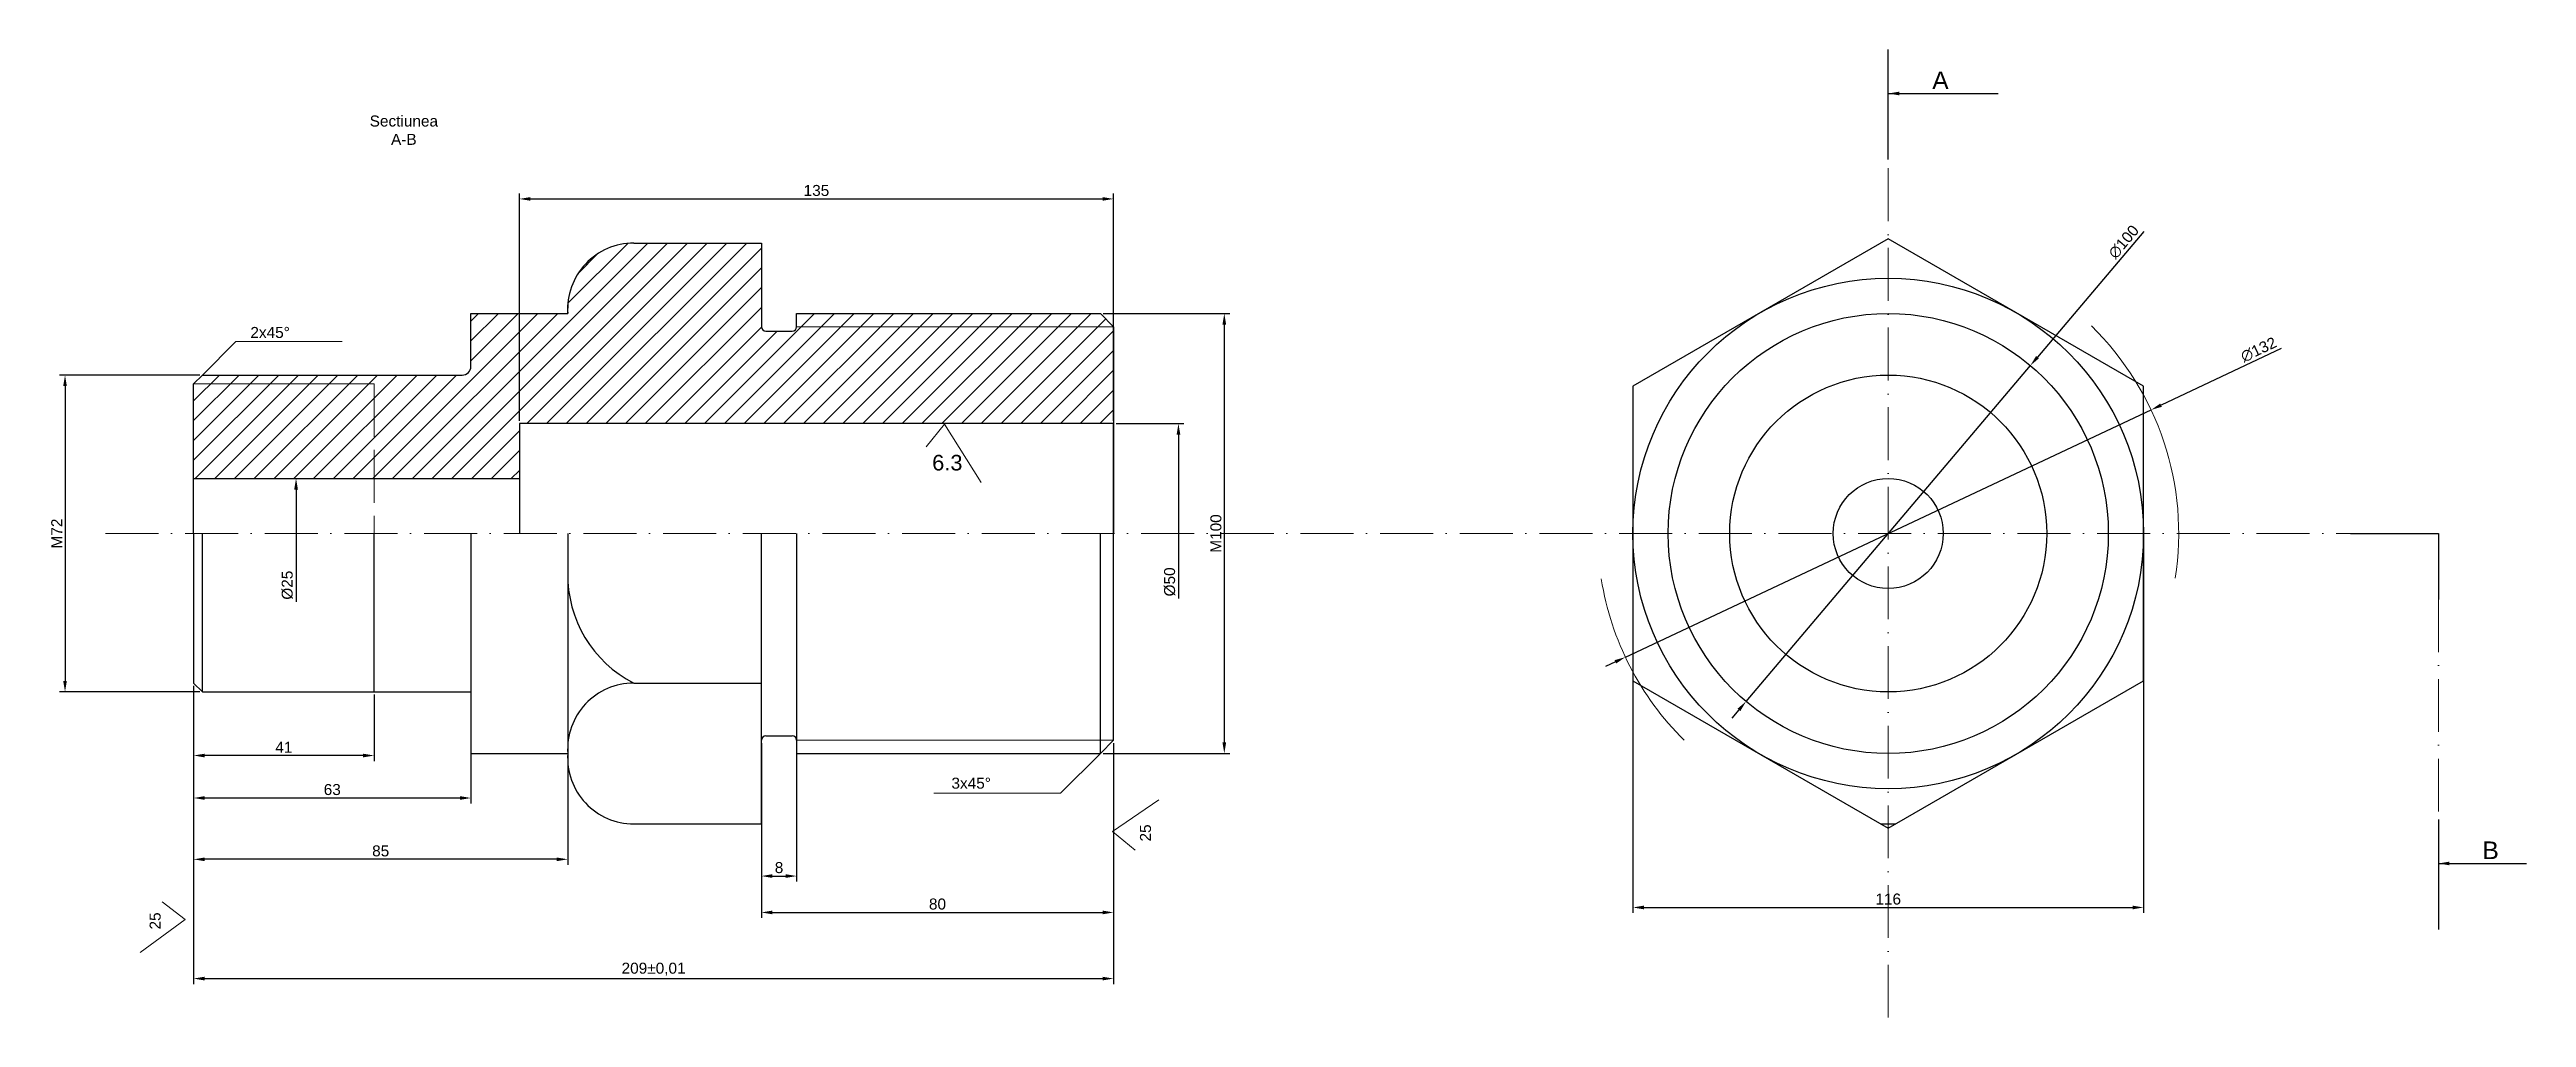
# Model space of a CAD drawing. Header units: millimetres. Extents: x 1917 to 2480, y 3790 to 4010.
import ezdxf

# ---------------------------------------------------------------- set-up
doc = ezdxf.new("R2010")
doc.units = ezdxf.units.MM
doc.linetypes.add('ACAD_ISO02W100', pattern=[15, 12, -3])
doc.linetypes.add('ACAD_ISO10W100', pattern=[18, 12, -3, 0, -3])
for name, color, linetype, lineweight in [('AXE', 159, 'ACAD_ISO10W100', 15), ('COTARE', 136, 'Continuous', 15), ('DESENARE', 7, 'Continuous', 30), ('HASURARE', 50, 'Continuous', 15), ('LINIE LINIE', 209, 'ACAD_ISO02W100', 15), ('linie subtire', 7, 'Continuous', 15)]:
    doc.layers.add(name, color=color, linetype=linetype, lineweight=lineweight)
doc.styles.add('Annotative', font='arial.ttf')
doc.styles.get("Standard").update_dxf_attribs({"font": 'arial.ttf'})
doc.dimstyles.new('ISO-25', dxfattribs={"dimtxt": 2.5, "dimasz": 2.5, "dimexe": 1.25, "dimexo": 0.625, "dimtad": 1, "dimtxsty": 'Standard', "dimcen": 2.5, "dimadec": 0, "dimazin": 0, "dimtfac": 1, "dimtmove": 0, "dimatfit": 3, "dimfxl": 1, "dimarcsym": 0})

# ---------------------------------------------------------------- blocks, each defined once
blk = doc.blocks.new('*D1')
at = {"layer": 'COTARE', "color": 0, "lineweight": -2, "transparency": 16777216}
for p, q in [((1951.38, 3936), (1919.53, 3936)), ((1920.78, 3933.5), (1920.78, 3866.5)), ((1951.38, 3864), (1919.53, 3864))]:
    blk.add_line(p, q, dxfattribs=at)
at = {"layer": 'COTARE', "color": 0, "transparency": 16777216}
for points in [[(1920.37, 3933.5), (1921.2, 3933.5), (1920.78, 3936)], [(1920.37, 3866.5), (1921.2, 3866.5), (1920.78, 3864)]]:
    blk.add_solid(points, dxfattribs=at)
at = {"layer": 'Defpoints', "color": 0, "transparency": 16777216}
for p in [(1952, 3936), (1920.78, 3864), (1952, 3864)]:
    blk.add_point(p, dxfattribs=at)
at = {"layer": 'COTARE', "color": 0, "transparency": 16777216, "insert": (1918.9, 3900), "char_height": 2.5, "attachment_point": 5, "rotation": 90}
blk.add_mtext('M72', dxfattribs=at)
blk = doc.blocks.new('*D2')
at = {"layer": 'COTARE', "color": 0, "lineweight": -2, "transparency": 16777216}
blk.add_line((1973.27, 3910), (1973.27, 3884.47), dxfattribs=at)
at = {"layer": 'COTARE', "color": 0, "transparency": 16777216}
blk.add_solid([(1972.85, 3910), (1973.69, 3910), (1973.27, 3912.5)], dxfattribs=at)
at = {"layer": 'Defpoints', "color": 0, "transparency": 16777216}
for p in [(1950, 3912.5), (1952, 3864), (1973.27, 3864)]:
    blk.add_point(p, dxfattribs=at)
at = {"layer": 'COTARE', "color": 0, "transparency": 16777216, "insert": (1971.3, 3888.25), "char_height": 2.5, "attachment_point": 5, "rotation": 90}
blk.add_mtext('%%c25', dxfattribs=at)
blk = doc.blocks.new('*D3')
at = {"layer": 'COTARE', "color": 0, "lineweight": -2, "transparency": 16777216}
for p, q in [((1950, 3865.38), (1950, 3848.29)), ((1991, 3863.38), (1991, 3848.29)), ((1988.5, 3849.54), (1952.5, 3849.54))]:
    blk.add_line(p, q, dxfattribs=at)
at = {"layer": 'COTARE', "color": 0, "transparency": 16777216}
for points in [[(1952.5, 3849.95), (1952.5, 3849.12), (1950, 3849.54)], [(1988.5, 3849.95), (1988.5, 3849.12), (1991, 3849.54)]]:
    blk.add_solid(points, dxfattribs=at)
at = {"layer": 'Defpoints', "color": 0, "transparency": 16777216}
for p in [(1950, 3866), (1991, 3864), (1950, 3849.54)]:
    blk.add_point(p, dxfattribs=at)
at = {"layer": 'COTARE', "color": 0, "transparency": 16777216, "insert": (1970.5, 3851.42), "char_height": 2.5, "attachment_point": 5}
blk.add_mtext('41', dxfattribs=at)
blk = doc.blocks.new('*D4')
at = {"layer": 'COTARE', "color": 0, "lineweight": -2, "transparency": 16777216}
for p, q in [((1950, 3865.38), (1950, 3838.63)), ((2013, 3863.38), (2013, 3838.63)), ((2010.5, 3839.88), (1952.5, 3839.88))]:
    blk.add_line(p, q, dxfattribs=at)
at = {"layer": 'COTARE', "color": 0, "transparency": 16777216}
for points in [[(1952.5, 3840.3), (1952.5, 3839.47), (1950, 3839.88)], [(2010.5, 3840.3), (2010.5, 3839.47), (2013, 3839.88)]]:
    blk.add_solid(points, dxfattribs=at)
at = {"layer": 'Defpoints', "color": 0, "transparency": 16777216}
for p in [(1950, 3866), (2013, 3864), (1950, 3839.88)]:
    blk.add_point(p, dxfattribs=at)
at = {"layer": 'COTARE', "color": 0, "transparency": 16777216, "insert": (1981.5, 3841.79), "char_height": 2.5, "attachment_point": 5}
blk.add_mtext('63', dxfattribs=at)
blk = doc.blocks.new('*D5')
at = {"layer": 'COTARE', "color": 0, "lineweight": -2, "transparency": 16777216}
for p, q in [((1950, 3865.38), (1950, 3824.7)), ((2035, 3849.38), (2035, 3824.7)), ((2032.5, 3825.95), (1952.5, 3825.95))]:
    blk.add_line(p, q, dxfattribs=at)
at = {"layer": 'COTARE', "color": 0, "transparency": 16777216}
for points in [[(1952.5, 3826.36), (1952.5, 3825.53), (1950, 3825.95)], [(2032.5, 3826.36), (2032.5, 3825.53), (2035, 3825.95)]]:
    blk.add_solid(points, dxfattribs=at)
at = {"layer": 'Defpoints', "color": 0, "transparency": 16777216}
for p in [(1950, 3866), (2035, 3850), (1950, 3825.95)]:
    blk.add_point(p, dxfattribs=at)
at = {"layer": 'COTARE', "color": 0, "transparency": 16777216, "insert": (1992.5, 3827.85), "char_height": 2.5, "attachment_point": 5}
blk.add_mtext('85', dxfattribs=at)
blk = doc.blocks.new('*D6')
at = {"layer": 'COTARE', "color": 0, "lineweight": -2, "transparency": 16777216}
for p, q in [((2079, 3852.38), (2079, 3820.89)), ((2087, 3852.38), (2087, 3820.89)), ((2081.5, 3822.14), (2084.5, 3822.14))]:
    blk.add_line(p, q, dxfattribs=at)
at = {"layer": 'COTARE', "color": 0, "transparency": 16777216}
for points in [[(2081.5, 3822.56), (2081.5, 3821.73), (2079, 3822.14)], [(2084.5, 3822.56), (2084.5, 3821.73), (2087, 3822.14)]]:
    blk.add_solid(points, dxfattribs=at)
at = {"layer": 'Defpoints', "color": 0, "transparency": 16777216}
for p in [(2079, 3853), (2087, 3853), (2087, 3822.14)]:
    blk.add_point(p, dxfattribs=at)
at = {"layer": 'COTARE', "color": 0, "transparency": 16777216, "insert": (2083, 3824.05), "char_height": 2.5, "attachment_point": 5}
blk.add_mtext('8', dxfattribs=at)
blk = doc.blocks.new('*D7')
at = {"layer": 'COTARE', "color": 0, "lineweight": -2, "transparency": 16777216}
for p, q in [((2079, 3852.38), (2079, 3812.62)), ((2159, 3852.38), (2159, 3812.62)), ((2081.5, 3813.87), (2156.5, 3813.87))]:
    blk.add_line(p, q, dxfattribs=at)
at = {"layer": 'COTARE', "color": 0, "transparency": 16777216}
for points in [[(2081.5, 3814.29), (2081.5, 3813.45), (2079, 3813.87)], [(2156.5, 3814.29), (2156.5, 3813.45), (2159, 3813.87)]]:
    blk.add_solid(points, dxfattribs=at)
at = {"layer": 'Defpoints', "color": 0, "transparency": 16777216}
for p in [(2079, 3853), (2159, 3853), (2159, 3813.87)]:
    blk.add_point(p, dxfattribs=at)
at = {"layer": 'COTARE', "color": 0, "transparency": 16777216, "insert": (2119, 3815.77), "char_height": 2.5, "attachment_point": 5}
blk.add_mtext('80', dxfattribs=at)
blk = doc.blocks.new('*D8')
at = {"layer": 'COTARE', "color": 0, "lineweight": -2, "transparency": 16777216}
for p, q in [((1950, 3865.38), (1950, 3797.59)), ((2159, 3852.38), (2159, 3797.59)), ((1952.5, 3798.84), (2156.5, 3798.84))]:
    blk.add_line(p, q, dxfattribs=at)
at = {"layer": 'COTARE', "color": 0, "lineweight": 13, "transparency": 16777216}
for points in [[(1952.5, 3799.26), (1952.5, 3798.42), (1950, 3798.84)], [(2156.5, 3799.26), (2156.5, 3798.42), (2159, 3798.84)]]:
    blk.add_solid(points, dxfattribs=at)
at = {"layer": 'Defpoints', "color": 0, "lineweight": 13, "transparency": 16777216}
for p in [(1950, 3866), (2159, 3853), (2159, 3798.84)]:
    blk.add_point(p, dxfattribs=at)
at = {"layer": 'COTARE', "color": 0, "lineweight": 13, "transparency": 16777216, "insert": (2054.5, 3800.97), "char_height": 2.5, "attachment_point": 5}
blk.add_mtext('209±0,01', dxfattribs=at)
blk = doc.blocks.new('*D9')
at = {"layer": 'COTARE', "color": 0, "lineweight": -2, "transparency": 16777216}
for p, q in [((2024, 3925.62), (2024, 3977.29)), ((2026.5, 3976.04), (2156.5, 3976.04)), ((2159, 3925.62), (2159, 3977.29))]:
    blk.add_line(p, q, dxfattribs=at)
at = {"layer": 'COTARE', "color": 0, "transparency": 16777216}
for points in [[(2026.5, 3976.46), (2026.5, 3975.63), (2024, 3976.04)], [(2156.5, 3976.46), (2156.5, 3975.63), (2159, 3976.04)]]:
    blk.add_solid(points, dxfattribs=at)
at = {"layer": 'Defpoints', "color": 0, "transparency": 16777216}
for p in [(2159, 3976.04), (2024, 3925), (2159, 3925)]:
    blk.add_point(p, dxfattribs=at)
at = {"layer": 'COTARE', "color": 0, "transparency": 16777216, "insert": (2091.5, 3977.95), "char_height": 2.5, "attachment_point": 5}
blk.add_mtext('135', dxfattribs=at)
blk = doc.blocks.new('*D11')
at = {"layer": 'COTARE', "color": 0, "lineweight": -2, "transparency": 16777216}
for p, q in [((2159.63, 3925), (2174.99, 3925)), ((2173.74, 3922.5), (2173.74, 3885.23))]:
    blk.add_line(p, q, dxfattribs=at)
at = {"layer": 'COTARE', "color": 0, "transparency": 16777216}
blk.add_solid([(2173.33, 3922.5), (2174.16, 3922.5), (2173.74, 3925)], dxfattribs=at)
at = {"layer": 'Defpoints', "color": 0, "transparency": 16777216}
for p in [(2159, 3925), (2159, 3853), (2173.74, 3853)]:
    blk.add_point(p, dxfattribs=at)
at = {"layer": 'COTARE', "color": 0, "transparency": 16777216, "insert": (2171.77, 3889), "char_height": 2.5, "attachment_point": 5, "rotation": 90}
blk.add_mtext('%%c50', dxfattribs=at)
blk = doc.blocks.new('*D12')
at = {"layer": 'COTARE', "color": 0, "lineweight": -2, "transparency": 16777216}
for p, q in [((2156.63, 3950), (2185.41, 3950)), ((2184.16, 3947.5), (2184.16, 3852.5)), ((2156.63, 3850), (2185.41, 3850))]:
    blk.add_line(p, q, dxfattribs=at)
at = {"layer": 'COTARE', "color": 0, "transparency": 16777216}
for points in [[(2183.74, 3947.5), (2184.58, 3947.5), (2184.16, 3950)], [(2183.74, 3852.5), (2184.58, 3852.5), (2184.16, 3850)]]:
    blk.add_solid(points, dxfattribs=at)
at = {"layer": 'Defpoints', "color": 0, "transparency": 16777216}
for p in [(2156, 3950), (2156, 3850), (2184.16, 3850)]:
    blk.add_point(p, dxfattribs=at)
at = {"layer": 'COTARE', "color": 0, "transparency": 16777216, "insert": (2182.26, 3900), "char_height": 2.5, "attachment_point": 5, "rotation": 90}
blk.add_mtext('M100', dxfattribs=at)
blk = doc.blocks.new('*D13')
at = {"layer": 'COTARE', "color": 0, "lineweight": -2, "transparency": 16777216}
for p, q in [((2424.28, 3942.02), (2396.98, 3929.17)), ((2275.28, 3871.9), (2394.72, 3928.1)), ((2273.02, 3870.83), (2270.76, 3869.77))]:
    blk.add_line(p, q, dxfattribs=at)
at = {"layer": 'COTARE', "color": 0, "transparency": 16777216}
for points in [[(2396.8, 3929.54), (2397.16, 3928.79), (2394.72, 3928.1)], [(2272.84, 3871.21), (2273.2, 3870.46), (2275.28, 3871.9)]]:
    blk.add_solid(points, dxfattribs=at)
at = {"layer": 'Defpoints', "color": 0, "transparency": 16777216}
for p in [(2394.72, 3928.1), (2275.28, 3871.9)]:
    blk.add_point(p, dxfattribs=at)
at = {"layer": 'COTARE', "color": 0, "transparency": 16777216, "insert": (2419.16, 3941.78), "char_height": 2.5, "attachment_point": 5, "rotation": 25.2011}
blk.add_mtext('∅132', dxfattribs=at)
blk = doc.blocks.new('*D14')
at = {"layer": 'COTARE', "color": 0, "lineweight": -2, "transparency": 16777216}
for p, q in [((2393.06, 3968.62), (2368.91, 3940.08)), ((2302.7, 3861.83), (2367.3, 3938.17)), ((2301.09, 3859.92), (2299.47, 3858.01))]:
    blk.add_line(p, q, dxfattribs=at)
at = {"layer": 'COTARE', "color": 0, "transparency": 16777216}
for points in [[(2368.59, 3940.35), (2369.23, 3939.81), (2367.3, 3938.17)], [(2300.77, 3860.19), (2301.41, 3859.65), (2302.7, 3861.83)]]:
    blk.add_solid(points, dxfattribs=at)
at = {"layer": 'Defpoints', "color": 0, "transparency": 16777216}
for p in [(2367.3, 3938.17), (2302.7, 3861.83)]:
    blk.add_point(p, dxfattribs=at)
at = {"layer": 'COTARE', "color": 0, "transparency": 16777216, "insert": (2388.5, 3966.27), "char_height": 2.5, "attachment_point": 5, "rotation": 49.7636}
blk.add_mtext('∅100', dxfattribs=at)
blk = doc.blocks.new('*D15')
at = {"layer": 'COTARE', "color": 0, "lineweight": -2, "transparency": 16777216}
for p, q in [((2277, 3899.38), (2277, 3813.75)), ((2393, 3899.38), (2393, 3813.75)), ((2279.5, 3815), (2390.5, 3815))]:
    blk.add_line(p, q, dxfattribs=at)
at = {"layer": 'COTARE', "color": 0, "transparency": 16777216}
for points in [[(2279.5, 3815.42), (2279.5, 3814.58), (2277, 3815)], [(2390.5, 3815.42), (2390.5, 3814.58), (2393, 3815)]]:
    blk.add_solid(points, dxfattribs=at)
at = {"layer": 'Defpoints', "color": 0, "transparency": 16777216}
for p in [(2277, 3900), (2393, 3900), (2393, 3815)]:
    blk.add_point(p, dxfattribs=at)
at = {"layer": 'COTARE', "color": 0, "transparency": 16777216, "insert": (2335, 3816.9), "char_height": 2.5, "attachment_point": 5}
blk.add_mtext('116', dxfattribs=at)

msp = doc.modelspace()

# ---------------------------------------------------------------- hatches: boundary and pattern name
at = {"layer": 'HASURARE'}
h = msp.add_hatch(dxfattribs=at)
h.set_pattern_fill('ANSI31', color=256)
h.paths.add_polyline_path([(1991, 3934), (1950, 3934), (1950, 3912.5), (1991, 3912.5)], flags=17)
h.paths.add_polyline_path([(2159, 3925), (2159, 3947), (2087, 3947, -0.4142136), (2086, 3946), (2080, 3946, -0.4142136), (2079, 3947), (2079, 3966), (2050, 3966, 0.3954475), (2035, 3951.938), (2035, 3950), (2013, 3950), (2013, 3938, -0.4142136), (2011, 3936), (1952, 3936), (1950, 3934), (1991, 3934), (1991, 3912.5), (2024, 3912.5), (2024, 3925)])
h.paths.add_polyline_path([(2156, 3950), (2087, 3950), (2087, 3947), (2159, 3947)], flags=17)

# ---------------------------------------------------------------- linework, layer by layer
at = {"layer": 'AXE'}
for p, q in [((2335, 3790), (2335, 3985)), ((1930, 3900), (2440, 3900)), ((2460, 3885), (2460, 3835))]:
    msp.add_line(p, q, dxfattribs=at)
at = {"layer": 'COTARE', "lineweight": 13}
for p, q in [((1952, 3936), (1959.613, 3943.613)), ((1959.613, 3943.613), (1983.725, 3943.613)), ((2156, 3850), (2146.968, 3840.968)), ((2146.968, 3840.968), (2118.143, 3840.968))]:
    msp.add_line(p, q, dxfattribs=at)
at = {"layer": 'COTARE'}
for p, q in [((2116.396, 3919.731), (2120.58, 3924.842)), ((2120.58, 3924.842), (2128.948, 3911.6)), ((2158.78, 3832.247), (2169.249, 3839.455)), ((2163.898, 3828.061), (2158.78, 3832.247)), ((1942.838, 3816.297), (1948.092, 3812.283)), ((1948.092, 3812.283), (1937.865, 3804.733))]:
    msp.add_line(p, q, dxfattribs=at)
at = {"layer": 'Defpoints', "color": 250}
for p, q in [((2335, 3985), (2335, 4010)), ((2440, 3900), (2460, 3900)), ((2460, 3900), (2460, 3885)), ((2460, 3835), (2460, 3810))]:
    msp.add_line(p, q, dxfattribs=at)
at = {"layer": 'DESENARE'}
for p, q in [((2050, 3966), (2079, 3966)), ((2079, 3966), (2079, 3947)), ((2035, 3950), (2035, 3951.938)), ((2013, 3938), (2013, 3950)), ((2013, 3950), (2035, 3950)), ((2080, 3946), (2086, 3946)), ((2087, 3947), (2087, 3950)), ((2087, 3950), (2156, 3950)), ((2156, 3950), (2159, 3947)), ((2159, 3947), (2159, 3900)), ((1950, 3934), (1952, 3936)), ((1950, 3900), (1950, 3934)), ((1952, 3936), (2011, 3936)), ((2159, 3925), (2024, 3925)), ((2024, 3925), (2024, 3900)), ((2159, 3900), (2159, 3925)), ((1950, 3900), (1950, 3912.5)), ((1950, 3912.5), (2024, 3912.5)), ((1950, 3900), (1950, 3866)), ((1952, 3864), (1952, 3900)), ((1991, 3864), (1991, 3900)), ((2013, 3900), (2013, 3850)), ((2035, 3900), (2035, 3848.062)), ((2079, 3834), (2079, 3900)), ((2087, 3900), (2087, 3850)), ((2156, 3850), (2156, 3900)), ((2159, 3853), (2159, 3900)), ((1950, 3866), (1952, 3864)), ((2050, 3866), (2079, 3866)), ((1952, 3864), (2013, 3864)), ((2013, 3850), (2035, 3850)), ((2080, 3854), (2086, 3854)), ((2087, 3850), (2156, 3850)), ((2156, 3850), (2159, 3853)), ((2050, 3834), (2079, 3834))]:
    msp.add_line(p, q, dxfattribs=at)
msp.add_lwpolyline([(2393, 3933.486), (2335, 3966.973), (2277, 3933.486), (2277, 3866.514), (2335, 3833.027), (2393, 3866.514)], close=True, dxfattribs=at)
for radius in [58, 50, 36, 12.5]:
    msp.add_circle((2335, 3900), radius, dxfattribs=at)
for centre, radius, start, end in [((2050, 3950.969), 15.031, 90, 183.69522), ((2080, 3947), 1, 180, 270), ((2086, 3947), 1, 270, 0), ((2011, 3938), 2, 270, 0), ((2062.5, 3890.5), 27.505, 178.95837, 242.96914), ((2050, 3850.969), 15.031, 90, 183.69522), ((2050, 3849.031), 15.031, 176.30478, 270), ((2080, 3853), 1, 90, 180), ((2086, 3853), 1, 0, 90), ((2335, 3900), 66, 268.50351, 271.49649)]:
    msp.add_arc(centre, radius, start, end, dxfattribs=at)
at = {"layer": 'LINIE LINIE'}
msp.add_line((1991, 3934), (1991, 3900), dxfattribs=at)
at = {"layer": 'linie subtire'}
for p, q in [((2159, 3947), (2087, 3947)), ((1950, 3934), (1991, 3934)), ((2159, 3853), (2087, 3853))]:
    msp.add_line(p, q, dxfattribs=at)
for start, end in [(351.12696, 45.61578), (189.01454, 225.36528)]:
    msp.add_arc((2335, 3900), 66, start, end, dxfattribs=at)

# ---------------------------------------------------------------- texts
at = {"layer": 'COTARE', "attachment_point": 1}
for s, width, gutter_width, heights, insert, char_height in [('Sectiunea \\P     A-B', 30, 12.5, [0], (1990, 3995), 2.5), ('6.3', 11.54476, 17.738, [8.571], (2117.79, 3917.873), 3.5476)]:
    msp.add_mtext_dynamic_manual_height_columns(s, width=width, gutter_width=gutter_width, heights=heights, dxfattribs=dict(at, insert=insert, char_height=char_height))
at = {"layer": 'COTARE', "lineweight": 13, "char_height": 2.5, "attachment_point": 1}
for s, width, insert in [('2x45%%D', 23.54906, (1962.893, 3946.947)), ('3x45%%D', 37.8571, (2122.17, 3844.506))]:
    msp.add_mtext_dynamic_manual_height_columns(s, width=width, gutter_width=12.5, heights=[0], dxfattribs=dict(at, insert=insert))
at = {"layer": 'COTARE', "insert": (2165, 3830), "char_height": 2.5, "attachment_point": 1, "rotation": 90}
msp.add_mtext_dynamic_manual_height_columns('25', width=8.98619, gutter_width=19.312, heights=[0], dxfattribs=at)
at = {"layer": 'COTARE', "insert": (1940, 3810), "char_height": 2.5, "width": 8.98619, "attachment_point": 1, "rotation": 89.94368, "style": 'Annotative'}
msp.add_mtext('25', dxfattribs=at)
at = {"layer": 'Defpoints', "color": 250, "char_height": 4, "attachment_point": 1}
for s, width, gutter_width, insert in [('A', 50, 41.667, (2345, 4005)), ('B', 30, 37.5, (2470, 3830))]:
    msp.add_mtext_dynamic_manual_height_columns(s, width=width, gutter_width=gutter_width, heights=[0], dxfattribs=dict(at, insert=insert))

# ---------------------------------------------------------------- dimensions: what is measured, and where the dimension line sits
at = {"layer": 'COTARE'}
for base, p1, p2, picture, middle in [((2159, 3976.043), (2024, 3925), (2159, 3925), '*D9', (2091.5, 3977.945)), ((2393, 3815), (2277, 3900), (2393, 3900), '*D15', (2335, 3816.901)), ((1950, 3849.536), (1991, 3864), (1950, 3866), '*D3', (1970.5, 3851.416)), ((1950, 3839.883), (2013, 3864), (1950, 3866), '*D4', (1981.5, 3841.786)), ((1950, 3825.946), (2035, 3850), (1950, 3866), '*D5', (1992.5, 3827.847)), ((2087, 3822.144), (2079, 3853), (2087, 3853), '*D6', (2083, 3824.046)), ((2159, 3813.871), (2079, 3853), (2159, 3853), '*D7', (2119, 3815.772))]:
    dim = msp.add_linear_dim(base=base, p1=p1, p2=p2, dimstyle='ISO-25', dxfattribs=at)
    dim.commit()
    dim.dimension.update_dxf_attribs({"geometry": picture, "text_midpoint": middle})
for p1, p2, picture, middle in [((2302.703, 3861.831), (2367.297, 3938.169), '*D14', (2390, 3965)), ((2275.282, 3871.897), (2394.718, 3928.103), '*D13', (2420, 3940))]:
    dim = msp.add_diameter_dim_2p(p1=p1, p2=p2, dimstyle='ISO-25', dxfattribs=at)
    dim.commit()
    dim.dimension.update_dxf_attribs({"geometry": picture, "text_midpoint": middle, "dimtype": 163})
for base, p1, p2, text, picture, middle in [((2184.161, 3850), (2156, 3950), (2156, 3850), 'M100', '*D12', (2182.259, 3900)), ((1920.785, 3864), (1952, 3936), (1952, 3864), 'M72', '*D1', (1918.905, 3900))]:
    dim = msp.add_linear_dim(base=base, p1=p1, p2=p2, angle=90, text=text, dimstyle='ISO-25', dxfattribs=at)
    dim.commit()
    dim.dimension.update_dxf_attribs({"geometry": picture, "text_midpoint": middle})
for base, p1, p2, text, override, picture, middle in [((2173.743, 3853), (2159, 3925), (2159, 3853), '%%c50', {"dimse2": 1, "dimsd2": 1}, '*D11', (2171.772, 3889)), ((1973.269, 3864), (1950, 3912.5), (1952, 3864), '%%c25', {"dimse1": 1, "dimse2": 1, "dimsd2": 1}, '*D2', (1971.298, 3888.25))]:
    dim = msp.add_linear_dim(base=base, p1=p1, p2=p2, angle=90, text=text, dimstyle='ISO-25', override=override, dxfattribs=at)
    dim.commit()
    dim.dimension.update_dxf_attribs({"geometry": picture, "text_midpoint": middle})
at = {"layer": 'COTARE', "lineweight": 13}
dim = msp.add_linear_dim(base=(2159, 3798.839), p1=(1950, 3866), p2=(2159, 3853), dimstyle='ISO-25', override={"dimgap": 0.625, "dimtol": 1, "dimlim": 0, "dimtp": 0.01, "dimtm": 0.01, "dimtdec": 2}, dxfattribs=at)
dim.commit()
dim.dimension.update_dxf_attribs({"geometry": '*D8', "text_midpoint": (2054.5, 3800.966)})

# ---------------------------------------------------------------- leaders
at = {"layer": 'Defpoints', "color": 250}
for points in [[(2335, 4000), (2360, 4000)], [(2460, 3825), (2480, 3825)]]:
    msp.add_leader(points, dimstyle='ISO-25', override={"dimgap": 0.625, "dimtad": 0}, dxfattribs=at)

doc.saveas('drawing.dxf')
